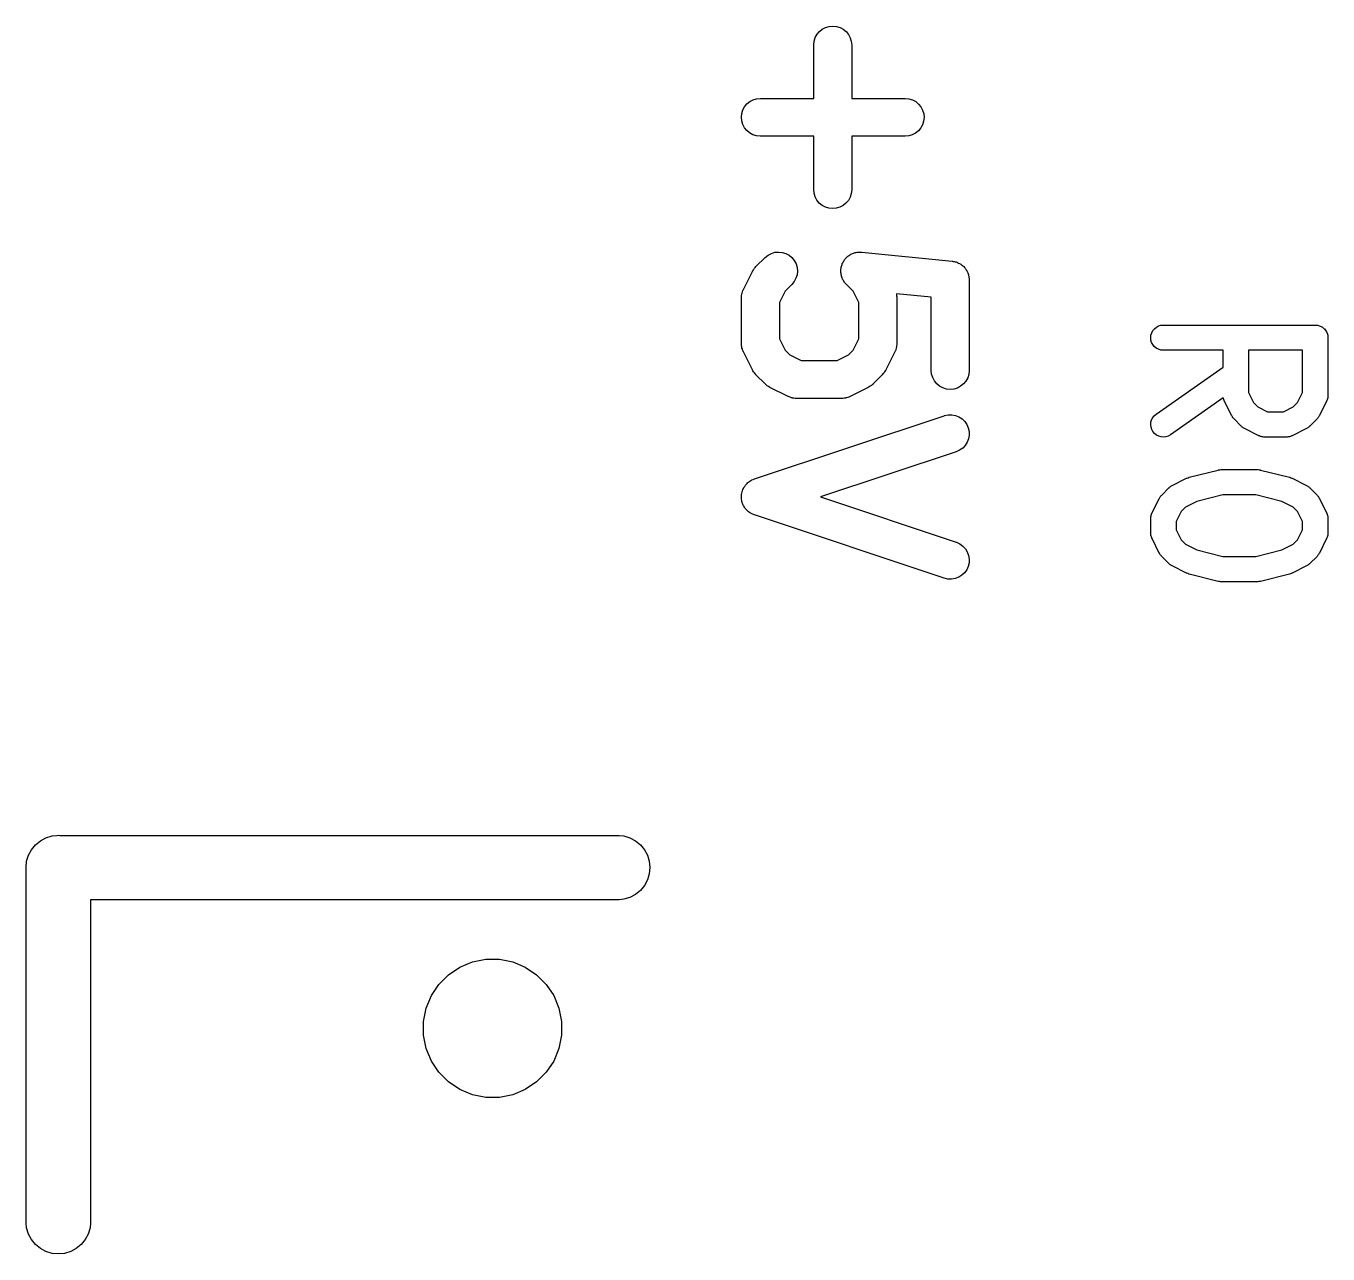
# Model space of a CAD drawing. Extents: x 75.1 to 163.4, y -88.1 to -68.5.
# Drawn here: x 75.63 to 80.77, y -73.92 to -69.06 of the extents above; entities that cross this region are included whole.
import ezdxf

# ---------------------------------------------------------------- set-up
doc = ezdxf.new("R2010")
doc.units = 0
doc.layers.add('BLACK', color=7, linetype='CONTINUOUS')

msp = doc.modelspace()

# ---------------------------------------------------------------- linework, layer by layer
at = {"layer": 'BLACK', "linetype": 'CONTINUOUS'}
for p, q in [((78.7401, -69.1241), (78.7445, -69.1102)), ((78.7445, -69.1102), (78.7515, -69.0973)), ((78.7515, -69.0973), (78.761, -69.0861)), ((78.761, -69.0861), (78.7724, -69.077)), ((78.7724, -69.077), (78.7853, -69.0702)), ((78.7853, -69.0702), (78.7994, -69.066)), ((78.7994, -69.066), (78.814, -69.0647)), ((78.814, -69.0647), (78.8285, -69.0662)), ((78.8285, -69.0662), (78.8425, -69.0706)), ((78.8425, -69.0706), (78.8554, -69.0775)), ((78.8554, -69.0775), (78.8666, -69.0869)), ((78.8666, -69.0869), (78.8759, -69.0982)), ((78.8759, -69.0982), (78.8828, -69.1111)), ((78.8828, -69.1111), (78.887, -69.1251)), ((78.7384, -69.1387), (78.7401, -69.1241)), ((78.7384, -69.1397), (78.7384, -69.1387)), ((78.7384, -69.3504), (78.7384, -69.1397)), ((78.887, -69.1251), (78.8884, -69.1397)), ((78.8884, -69.1397), (78.8884, -69.3504)), ((78.4749, -69.3722), (78.4862, -69.363)), ((78.4862, -69.363), (78.4991, -69.3561)), ((78.4991, -69.3561), (78.5131, -69.3519)), ((78.5131, -69.3519), (78.5277, -69.3504)), ((78.5277, -69.3504), (78.7384, -69.3504)), ((78.8884, -69.3504), (79.0991, -69.3504)), ((79.0991, -69.3504), (79.1002, -69.3504)), ((79.1002, -69.3504), (79.1147, -69.3521)), ((79.1147, -69.3521), (79.1287, -69.3565)), ((79.1287, -69.3565), (79.1415, -69.3635)), ((79.1415, -69.3635), (79.1527, -69.373)), ((78.4527, -69.4249), (78.4542, -69.4103)), ((78.4542, -69.4103), (78.4586, -69.3964)), ((78.4586, -69.3964), (78.4655, -69.3835)), ((78.4655, -69.3835), (78.4749, -69.3722)), ((79.1527, -69.373), (79.1619, -69.3844)), ((79.1619, -69.3844), (79.1687, -69.3973)), ((79.1687, -69.3973), (79.1728, -69.4114)), ((79.1728, -69.4114), (79.1741, -69.426)), ((78.454, -69.4395), (78.4527, -69.4249)), ((78.4582, -69.4535), (78.454, -69.4395)), ((78.465, -69.4665), (78.4582, -69.4535)), ((78.4741, -69.4779), (78.465, -69.4665)), ((79.1613, -69.4674), (79.152, -69.4786)), ((79.1683, -69.4545), (79.1613, -69.4674)), ((79.1726, -69.4405), (79.1683, -69.4545)), ((79.1741, -69.426), (79.1726, -69.4405)), ((78.4853, -69.4873), (78.4741, -69.4779)), ((78.4982, -69.4944), (78.4853, -69.4873)), ((78.5121, -69.4988), (78.4982, -69.4944)), ((78.5267, -69.5004), (78.5121, -69.4988)), ((78.5277, -69.5004), (78.5267, -69.5004)), ((78.7384, -69.5004), (78.5277, -69.5004)), ((78.7384, -69.7111), (78.7384, -69.5004)), ((79.0991, -69.5004), (78.8884, -69.5004)), ((78.8884, -69.5004), (78.8884, -69.7111)), ((79.1137, -69.499), (79.0991, -69.5004)), ((79.1277, -69.4948), (79.1137, -69.499)), ((79.1406, -69.4879), (79.1277, -69.4948)), ((79.152, -69.4786), (79.1406, -69.4879)), ((78.7399, -69.7257), (78.7384, -69.7111)), ((78.7441, -69.7397), (78.7399, -69.7257)), ((78.8868, -69.7267), (78.8824, -69.7407)), ((78.8884, -69.7122), (78.8868, -69.7267)), ((78.8884, -69.7111), (78.8884, -69.7122)), ((78.751, -69.7526), (78.7441, -69.7397)), ((78.7602, -69.764), (78.751, -69.7526)), ((78.7715, -69.7733), (78.7602, -69.764)), ((78.7844, -69.7803), (78.7715, -69.7733)), ((78.8545, -69.7739), (78.8415, -69.7807)), ((78.8659, -69.7647), (78.8545, -69.7739)), ((78.8753, -69.7535), (78.8659, -69.7647)), ((78.8824, -69.7407), (78.8753, -69.7535)), ((78.7983, -69.7846), (78.7844, -69.7803)), ((78.8129, -69.7861), (78.7983, -69.7846)), ((78.8275, -69.7848), (78.8129, -69.7861)), ((78.8415, -69.7807), (78.8275, -69.7848)), ((78.5104, -70.0153), (78.5461, -69.9795)), ((78.5461, -69.9795), (78.5469, -69.9788)), ((78.5469, -69.9788), (78.5583, -69.9697)), ((78.5583, -69.9697), (78.5713, -69.9629)), ((78.5713, -69.9629), (78.5853, -69.9588)), ((78.5853, -69.9588), (78.5999, -69.9576)), ((78.5999, -69.9576), (78.6145, -69.9592)), ((78.6145, -69.9592), (78.6284, -69.9635)), ((78.6284, -69.9635), (78.6413, -69.9705)), ((78.6413, -69.9705), (78.6525, -69.9799)), ((78.6525, -69.9799), (78.6618, -69.9913)), ((78.8609, -69.9876), (78.8629, -69.9847)), ((78.8629, -69.9847), (78.8655, -69.982)), ((78.8655, -69.982), (78.8679, -69.9792)), ((78.8679, -69.9792), (78.8707, -69.9769)), ((78.8707, -69.9769), (78.8733, -69.9744)), ((78.8733, -69.9744), (78.8764, -69.9723)), ((78.8764, -69.9723), (78.8793, -69.97)), ((78.8793, -69.97), (78.8825, -69.9683)), ((78.8825, -69.9683), (78.8855, -69.9663)), ((78.8855, -69.9663), (78.8889, -69.9649)), ((78.8889, -69.9649), (78.8922, -69.9631)), ((78.8922, -69.9631), (78.8957, -69.9621)), ((78.8957, -69.9621), (78.899, -69.9607)), ((78.899, -69.9607), (78.9027, -69.96)), ((78.9027, -69.96), (78.9063, -69.9589)), ((78.9063, -69.9589), (78.9099, -69.9586)), ((78.9099, -69.9586), (78.9134, -69.9579)), ((78.9134, -69.9579), (78.9171, -69.9579)), ((78.9171, -69.9579), (78.9208, -69.9576)), ((78.9208, -69.9576), (78.9244, -69.9579)), ((78.9244, -69.9579), (78.928, -69.9579)), ((78.928, -69.9579), (79.2852, -69.9937)), ((78.4606, -70.1062), (78.4963, -70.0347)), ((78.4963, -70.0347), (78.4968, -70.0338)), ((78.4968, -70.0338), (78.4991, -70.0303)), ((78.4991, -70.0303), (78.5011, -70.0266)), ((78.5011, -70.0266), (78.5031, -70.0242)), ((78.5031, -70.0242), (78.5048, -70.0215)), ((78.5048, -70.0215), (78.5077, -70.0185)), ((78.5077, -70.0185), (78.5104, -70.0153)), ((78.6618, -69.9913), (78.6686, -70.0042)), ((78.6686, -70.0042), (78.6728, -70.0183)), ((78.6741, -70.0328), (78.6727, -70.0474)), ((78.6728, -70.0183), (78.6741, -70.0328)), ((78.8456, -70.0318), (78.846, -70.0282)), ((78.8459, -70.0355), (78.8456, -70.0318)), ((78.8459, -70.0392), (78.8459, -70.0355)), ((78.846, -70.0246), (78.8468, -70.0209)), ((78.846, -70.0282), (78.846, -70.0246)), ((78.8468, -70.0209), (78.8472, -70.0172)), ((78.8472, -70.0172), (78.8482, -70.0138)), ((78.8482, -70.0138), (78.849, -70.0103)), ((78.849, -70.0103), (78.8504, -70.0068)), ((78.8504, -70.0068), (78.8515, -70.0033)), ((78.8515, -70.0033), (78.8533, -70.0001)), ((78.8533, -70.0001), (78.8547, -69.9968)), ((78.8547, -69.9968), (78.8568, -69.9937)), ((78.8568, -69.9937), (78.8585, -69.9904)), ((78.8585, -69.9904), (78.8609, -69.9876)), ((79.2852, -69.9937), (79.2862, -69.9938)), ((79.2862, -69.9938), (79.2895, -69.9945)), ((79.2895, -69.9945), (79.2928, -69.9948)), ((79.2928, -69.9948), (79.2966, -69.996)), ((79.2966, -69.996), (79.3005, -69.9968)), ((79.3005, -69.9968), (79.3036, -69.9982)), ((79.3036, -69.9982), (79.3068, -69.9991)), ((79.3068, -69.9991), (79.3103, -70.0011)), ((79.3103, -70.0011), (79.314, -70.0026)), ((79.314, -70.0026), (79.3167, -70.0045)), ((79.3167, -70.0045), (79.3197, -70.0061)), ((79.3197, -70.0061), (79.3227, -70.0087)), ((79.3227, -70.0087), (79.326, -70.0109)), ((79.326, -70.0109), (79.3284, -70.0133)), ((79.3284, -70.0133), (79.3309, -70.0154)), ((79.3309, -70.0154), (79.3335, -70.0185)), ((79.3335, -70.0185), (79.3363, -70.0214)), ((79.3363, -70.0214), (79.3381, -70.0242)), ((79.3381, -70.0242), (79.3402, -70.0268)), ((79.3402, -70.0268), (79.3421, -70.0303)), ((79.3421, -70.0303), (79.3442, -70.0337)), ((79.3442, -70.0337), (79.3455, -70.0368)), ((78.6522, -70.0856), (78.6251, -70.1127)), ((78.6615, -70.0743), (78.6522, -70.0856)), ((78.6684, -70.0614), (78.6615, -70.0743)), ((78.6727, -70.0474), (78.6684, -70.0614)), ((78.8465, -70.0428), (78.8459, -70.0392)), ((78.8469, -70.0464), (78.8465, -70.0428)), ((78.8479, -70.05), (78.8469, -70.0464)), ((78.8486, -70.0536), (78.8479, -70.05)), ((78.8499, -70.0569), (78.8486, -70.0536)), ((78.8509, -70.0604), (78.8499, -70.0569)), ((78.8527, -70.0637), (78.8509, -70.0604)), ((78.854, -70.0672), (78.8527, -70.0637)), ((78.856, -70.0702), (78.854, -70.0672)), ((78.8577, -70.0734), (78.856, -70.0702)), ((78.86, -70.0763), (78.8577, -70.0734)), ((78.862, -70.0795), (78.86, -70.0763)), ((78.8645, -70.082), (78.862, -70.0795)), ((78.8668, -70.0849), (78.8645, -70.082)), ((78.8675, -70.0856), (78.8668, -70.0849)), ((78.8946, -70.1127), (78.8675, -70.0856)), ((79.3455, -70.0368), (79.3471, -70.0397)), ((79.3471, -70.0397), (79.3482, -70.0435)), ((79.3482, -70.0435), (79.3497, -70.0472)), ((79.3497, -70.0472), (79.3503, -70.0505)), ((79.3503, -70.0505), (79.3513, -70.0537)), ((79.3513, -70.0537), (79.3517, -70.0577)), ((79.3517, -70.0577), (79.3524, -70.0616)), ((79.3524, -70.0616), (79.3524, -70.065)), ((79.3524, -70.065), (79.3527, -70.0683)), ((79.3527, -70.0683), (79.3527, -70.4254)), ((78.4527, -70.1387), (78.453, -70.1365)), ((78.4527, -70.1397), (78.4527, -70.1387)), ((78.4529, -70.1343), (78.4538, -70.1292)), ((78.453, -70.1365), (78.4529, -70.1343)), ((78.4538, -70.1292), (78.4544, -70.1241)), ((78.4544, -70.1241), (78.455, -70.122)), ((78.455, -70.122), (78.4554, -70.1198)), ((78.4554, -70.1198), (78.4572, -70.115)), ((78.4572, -70.115), (78.4588, -70.1102)), ((78.4588, -70.1102), (78.4598, -70.1082)), ((78.4598, -70.1082), (78.4606, -70.1062)), ((78.6251, -70.1127), (78.6027, -70.1574)), ((78.917, -70.1574), (78.8946, -70.1127)), ((79.2027, -70.1362), (79.0648, -70.1224)), ((79.0648, -70.1224), (79.0649, -70.123)), ((79.0649, -70.123), (79.0656, -70.1251)), ((79.0656, -70.1251), (79.0661, -70.1303)), ((79.0661, -70.1303), (79.0669, -70.1353)), ((79.0669, -70.1353), (79.0668, -70.1375)), ((79.0668, -70.1375), (79.067, -70.1397)), ((79.2027, -70.4254), (79.2027, -70.1362)), ((78.4527, -70.3183), (78.4527, -70.1397)), ((78.6027, -70.1574), (78.6027, -70.3006)), ((78.917, -70.3006), (78.917, -70.1574)), ((79.067, -70.1397), (79.067, -70.3183)), ((80.0696, -70.2958), (80.0706, -70.2861)), ((80.0706, -70.2861), (80.0735, -70.2768)), ((80.0735, -70.2768), (80.0781, -70.2682)), ((80.0781, -70.2682), (80.0843, -70.2607)), ((80.0843, -70.2607), (80.0919, -70.2545)), ((80.0919, -70.2545), (80.1005, -70.2499)), ((80.1005, -70.2499), (80.1099, -70.2471)), ((80.1099, -70.2471), (80.1196, -70.2461)), ((80.1196, -70.2461), (80.7196, -70.2461)), ((80.7196, -70.2461), (80.7199, -70.2461)), ((80.7199, -70.2461), (80.7199, -70.2461)), ((80.7199, -70.2461), (80.7199, -70.2461)), ((80.7199, -70.2461), (80.7203, -70.2461)), ((80.7203, -70.2461), (80.7249, -70.2467)), ((80.7249, -70.2467), (80.7296, -70.2472)), ((80.7296, -70.2472), (80.7298, -70.2472)), ((80.7298, -70.2472), (80.73, -70.2472)), ((80.73, -70.2472), (80.7344, -70.2487)), ((80.7344, -70.2487), (80.7389, -70.25)), ((80.7389, -70.25), (80.7391, -70.2501)), ((80.7391, -70.2501), (80.7393, -70.2502)), ((80.7393, -70.2502), (80.7434, -70.2525)), ((80.7434, -70.2525), (80.7475, -70.2547)), ((80.7475, -70.2547), (80.7477, -70.2548)), ((80.7477, -70.2548), (80.7478, -70.2549)), ((80.7478, -70.2549), (80.7514, -70.2579)), ((80.7514, -70.2579), (80.755, -70.2609)), ((80.755, -70.2609), (80.7552, -70.261)), ((80.7552, -70.261), (80.7553, -70.2612)), ((80.7553, -70.2612), (80.7582, -70.2647)), ((80.7582, -70.2647), (80.7612, -70.2685)), ((80.7612, -70.2685), (80.7613, -70.2686)), ((80.7613, -70.2686), (80.7614, -70.2688)), ((80.7614, -70.2688), (80.7636, -70.2729)), ((80.7636, -70.2729), (80.7658, -70.2771)), ((80.7658, -70.2771), (80.7658, -70.2773)), ((80.7658, -70.2773), (80.7659, -70.2774)), ((80.7659, -70.2774), (80.7672, -70.2819)), ((80.7672, -70.2819), (80.7686, -70.2864)), ((80.7686, -70.2864), (80.7686, -70.2866)), ((80.7686, -70.2866), (80.7687, -70.2868)), ((80.7687, -70.2868), (80.7691, -70.2914)), ((80.7691, -70.2914), (80.7696, -70.2961)), ((78.4529, -70.3205), (78.4527, -70.3183)), ((78.4528, -70.3227), (78.4529, -70.3205)), ((78.4536, -70.3278), (78.4528, -70.3227)), ((78.4541, -70.3329), (78.4536, -70.3278)), ((78.4548, -70.335), (78.4541, -70.3329)), ((78.4551, -70.3371), (78.4548, -70.335)), ((78.4569, -70.342), (78.4551, -70.3371)), ((78.4584, -70.3469), (78.4569, -70.342)), ((78.6027, -70.3006), (78.6251, -70.3453)), ((78.8946, -70.3453), (78.917, -70.3006)), ((79.0625, -70.343), (79.0609, -70.3478)), ((79.0643, -70.3382), (79.0625, -70.343)), ((79.0647, -70.336), (79.0643, -70.3382)), ((79.0654, -70.3339), (79.0647, -70.336)), ((79.0659, -70.3288), (79.0654, -70.3339)), ((79.0668, -70.3237), (79.0659, -70.3288)), ((79.067, -70.3193), (79.0667, -70.3215)), ((79.0667, -70.3215), (79.0668, -70.3237)), ((79.067, -70.3183), (79.067, -70.3193)), ((80.0705, -70.3055), (80.0696, -70.2958)), ((80.0732, -70.3149), (80.0705, -70.3055)), ((80.0777, -70.3235), (80.0732, -70.3149)), ((80.0838, -70.3311), (80.0777, -70.3235)), ((80.0913, -70.3374), (80.0838, -70.3311)), ((80.0999, -70.3421), (80.0913, -70.3374)), ((80.1092, -70.345), (80.0999, -70.3421)), ((80.1189, -70.3461), (80.1092, -70.345)), ((80.7696, -70.2961), (80.7696, -70.5247)), ((78.4594, -70.3488), (78.4584, -70.3469)), ((78.4602, -70.3509), (78.4594, -70.3488)), ((78.4606, -70.3518), (78.4602, -70.3509)), ((78.4963, -70.4233), (78.4606, -70.3518)), ((78.6251, -70.3453), (78.6436, -70.3638)), ((78.6436, -70.3638), (78.6883, -70.3861)), ((78.6883, -70.3861), (78.8314, -70.3861)), ((78.8314, -70.3861), (78.8761, -70.3638)), ((78.8761, -70.3638), (78.8946, -70.3453)), ((79.0591, -70.3518), (79.0234, -70.4233)), ((79.0599, -70.3498), (79.0591, -70.3518)), ((79.0609, -70.3478), (79.0599, -70.3498)), ((80.1196, -70.3461), (80.1189, -70.3461)), ((80.3553, -70.3461), (80.1196, -70.3461)), ((80.3553, -70.413), (80.3553, -70.3461)), ((80.4553, -70.3461), (80.4553, -70.5129)), ((80.6696, -70.3461), (80.4553, -70.3461)), ((80.6696, -70.5129), (80.6696, -70.3461)), ((78.4986, -70.4268), (78.4963, -70.4233)), ((78.5005, -70.4306), (78.4986, -70.4268)), ((78.5025, -70.433), (78.5005, -70.4306)), ((78.5041, -70.4356), (78.5025, -70.433)), ((78.507, -70.4387), (78.5041, -70.4356)), ((78.5097, -70.442), (78.507, -70.4387)), ((78.5104, -70.4427), (78.5097, -70.442)), ((78.5461, -70.4785), (78.5104, -70.4427)), ((79.0093, -70.4427), (78.9736, -70.4785)), ((79.012, -70.4395), (79.0093, -70.4427)), ((79.0149, -70.4365), (79.012, -70.4395)), ((79.0166, -70.4339), (79.0149, -70.4365)), ((79.0186, -70.4314), (79.0166, -70.4339)), ((79.0206, -70.4277), (79.0186, -70.4314)), ((79.0229, -70.4242), (79.0206, -70.4277)), ((79.0234, -70.4233), (79.0229, -70.4242)), ((79.2041, -70.44), (79.2027, -70.4254)), ((79.2084, -70.454), (79.2041, -70.44)), ((79.3511, -70.441), (79.3466, -70.455)), ((79.3527, -70.4265), (79.3511, -70.441)), ((79.3527, -70.4254), (79.3527, -70.4265)), ((80.0909, -70.598), (80.3553, -70.413)), ((78.5494, -70.4811), (78.5461, -70.4785)), ((78.5524, -70.4841), (78.5494, -70.4811)), ((78.555, -70.4858), (78.5524, -70.4841)), ((78.5574, -70.4878), (78.555, -70.4858)), ((78.5611, -70.4897), (78.5574, -70.4878)), ((78.5647, -70.492), (78.5611, -70.4897)), ((78.5656, -70.4925), (78.5647, -70.492)), ((78.637, -70.5282), (78.5656, -70.4925)), ((78.9541, -70.4925), (78.8827, -70.5282)), ((78.9577, -70.4903), (78.9541, -70.4925)), ((78.9614, -70.4883), (78.9577, -70.4903)), ((78.9639, -70.4864), (78.9614, -70.4883)), ((78.9665, -70.4847), (78.9639, -70.4864)), ((78.9696, -70.4818), (78.9665, -70.4847)), ((78.9729, -70.4792), (78.9696, -70.4818)), ((78.9736, -70.4785), (78.9729, -70.4792)), ((79.2152, -70.4669), (79.2084, -70.454)), ((79.2245, -70.4783), (79.2152, -70.4669)), ((79.2358, -70.4876), (79.2245, -70.4783)), ((79.2486, -70.4946), (79.2358, -70.4876)), ((79.2626, -70.4989), (79.2486, -70.4946)), ((79.2772, -70.5004), (79.2626, -70.4989)), ((79.2918, -70.4991), (79.2772, -70.5004)), ((79.3058, -70.495), (79.2918, -70.4991)), ((79.3188, -70.4882), (79.3058, -70.495)), ((79.3302, -70.479), (79.3188, -70.4882)), ((79.3396, -70.4678), (79.3302, -70.479)), ((79.3466, -70.455), (79.3396, -70.4678)), ((78.6391, -70.529), (78.637, -70.5282)), ((78.641, -70.5301), (78.6391, -70.529)), ((78.6459, -70.5316), (78.641, -70.5301)), ((78.6507, -70.5335), (78.6459, -70.5316)), ((78.6529, -70.5338), (78.6507, -70.5335)), ((78.655, -70.5345), (78.6529, -70.5338)), ((78.6601, -70.5351), (78.655, -70.5345)), ((78.6651, -70.5359), (78.6601, -70.5351)), ((78.6673, -70.5359), (78.6651, -70.5359)), ((78.6695, -70.5361), (78.6673, -70.5359)), ((78.6706, -70.5361), (78.6695, -70.5361)), ((78.8491, -70.5361), (78.6706, -70.5361)), ((78.8513, -70.5359), (78.8491, -70.5361)), ((78.8535, -70.536), (78.8513, -70.5359)), ((78.8586, -70.5352), (78.8535, -70.536)), ((78.8637, -70.5347), (78.8586, -70.5352)), ((78.8658, -70.5341), (78.8637, -70.5347)), ((78.868, -70.5337), (78.8658, -70.5341)), ((78.8728, -70.532), (78.868, -70.5337)), ((78.8777, -70.5305), (78.8728, -70.532)), ((78.8797, -70.5294), (78.8777, -70.5305)), ((78.8817, -70.5287), (78.8797, -70.5294)), ((78.8827, -70.5282), (78.8817, -70.5287)), ((80.3562, -70.5344), (80.1482, -70.68)), ((80.3567, -70.5358), (80.3562, -70.5344)), ((80.3562, -70.5344), (80.3562, -70.5344)), ((80.3569, -70.5373), (80.3567, -70.5358)), ((80.3581, -70.5405), (80.3569, -70.5373)), ((80.3591, -70.5438), (80.3581, -70.5405)), ((80.3597, -70.5451), (80.3591, -70.5438)), ((80.3603, -70.5464), (80.3597, -70.5451)), ((80.3606, -70.5471), (80.3603, -70.5464)), ((80.3891, -70.6042), (80.3606, -70.5471)), ((80.4553, -70.5129), (80.4749, -70.5522)), ((80.6499, -70.5522), (80.6696, -70.5129)), ((80.7643, -70.5471), (80.7357, -70.6042)), ((80.7648, -70.5457), (80.7643, -70.5471)), ((80.7655, -70.5444), (80.7648, -70.5457)), ((80.7666, -70.5412), (80.7655, -70.5444)), ((80.7678, -70.538), (80.7666, -70.5412)), ((80.768, -70.5365), (80.7678, -70.538)), ((80.7685, -70.5351), (80.768, -70.5365)), ((80.7689, -70.5317), (80.7685, -70.5351)), ((80.7694, -70.5283), (80.7689, -70.5317)), ((80.7696, -70.5254), (80.7694, -70.5269)), ((80.7694, -70.5269), (80.7694, -70.5283)), ((80.7696, -70.5247), (80.7696, -70.5254)), ((79.255, -70.604), (79.2693, -70.6009)), ((79.2693, -70.6009), (79.2839, -70.6007)), ((79.2839, -70.6007), (79.2983, -70.6033)), ((80.0835, -70.6044), (80.0909, -70.598)), ((80.4749, -70.5522), (80.492, -70.5693)), ((80.492, -70.5693), (80.5314, -70.589)), ((80.5314, -70.589), (80.5935, -70.589)), ((80.5935, -70.589), (80.6328, -70.5693)), ((80.6328, -70.5693), (80.6499, -70.5522)), ((78.504, -70.8543), (79.254, -70.6043)), ((79.254, -70.6043), (79.255, -70.604)), ((79.2983, -70.6033), (79.312, -70.6087)), ((79.312, -70.6087), (79.3243, -70.6166)), ((79.3243, -70.6166), (79.3348, -70.6268)), ((79.3348, -70.6268), (79.3432, -70.6388)), ((79.3432, -70.6388), (79.349, -70.6522)), ((79.349, -70.6522), (79.3522, -70.6665)), ((80.0696, -70.6399), (80.0704, -70.6301)), ((80.0707, -70.6496), (80.0696, -70.6399)), ((80.0704, -70.6301), (80.073, -70.6208)), ((80.0737, -70.6589), (80.0707, -70.6496)), ((80.073, -70.6208), (80.0775, -70.6121)), ((80.0775, -70.6121), (80.0835, -70.6044)), ((80.3906, -70.6066), (80.3891, -70.6042)), ((80.3919, -70.6091), (80.3906, -70.6066)), ((80.3932, -70.6107), (80.3919, -70.6091)), ((80.3943, -70.6125), (80.3932, -70.6107)), ((80.3963, -70.6145), (80.3943, -70.6125)), ((80.398, -70.6167), (80.3963, -70.6145)), ((80.3985, -70.6172), (80.398, -70.6167)), ((80.4271, -70.6458), (80.3985, -70.6172)), ((80.4292, -70.6476), (80.4271, -70.6458)), ((80.4313, -70.6495), (80.4292, -70.6476)), ((80.433, -70.6507), (80.4313, -70.6495)), ((80.4346, -70.652), (80.433, -70.6507)), ((80.4371, -70.6533), (80.4346, -70.652)), ((80.4394, -70.6548), (80.4371, -70.6533)), ((80.6872, -70.6537), (80.6848, -70.6551)), ((80.6897, -70.6524), (80.6872, -70.6537)), ((80.6913, -70.6511), (80.6897, -70.6524)), ((80.693, -70.65), (80.6913, -70.6511)), ((80.6951, -70.648), (80.693, -70.65)), ((80.6973, -70.6463), (80.6951, -70.648)), ((80.6978, -70.6458), (80.6973, -70.6463)), ((80.7264, -70.6172), (80.6978, -70.6458)), ((80.7281, -70.615), (80.7264, -70.6172)), ((80.7301, -70.613), (80.7281, -70.615)), ((80.7312, -70.6113), (80.7301, -70.613)), ((80.7325, -70.6097), (80.7312, -70.6113)), ((80.7339, -70.6072), (80.7325, -70.6097)), ((80.7354, -70.6048), (80.7339, -70.6072)), ((80.7357, -70.6042), (80.7354, -70.6048)), ((79.35, -70.6956), (79.3447, -70.7092)), ((79.3525, -70.6811), (79.35, -70.6956)), ((79.3522, -70.6665), (79.3525, -70.6811)), ((80.0784, -70.6674), (80.0737, -70.6589)), ((80.0847, -70.6748), (80.0784, -70.6674)), ((80.0923, -70.6809), (80.0847, -70.6748)), ((80.101, -70.6854), (80.0923, -70.6809)), ((80.1104, -70.6881), (80.101, -70.6854)), ((80.1201, -70.689), (80.1104, -70.6881)), ((80.1298, -70.6879), (80.1201, -70.689)), ((80.1391, -70.685), (80.1298, -70.6879)), ((80.1477, -70.6804), (80.1391, -70.685)), ((80.1482, -70.68), (80.1477, -70.6804)), ((80.4401, -70.6551), (80.4394, -70.6548)), ((80.4972, -70.6837), (80.4401, -70.6551)), ((80.4986, -70.6842), (80.4972, -70.6837)), ((80.4999, -70.685), (80.4986, -70.6842)), ((80.5031, -70.686), (80.4999, -70.685)), ((80.5063, -70.6872), (80.5031, -70.686)), ((80.5078, -70.6875), (80.5063, -70.6872)), ((80.5092, -70.6879), (80.5078, -70.6875)), ((80.5126, -70.6883), (80.5092, -70.6879)), ((80.5159, -70.6889), (80.5126, -70.6883)), ((80.5174, -70.6888), (80.5159, -70.6889)), ((80.5189, -70.689), (80.5174, -70.6888)), ((80.5196, -70.689), (80.5189, -70.689)), ((80.6053, -70.689), (80.5196, -70.689)), ((80.6067, -70.6889), (80.6053, -70.689)), ((80.6082, -70.6889), (80.6067, -70.6889)), ((80.6116, -70.6884), (80.6082, -70.6889)), ((80.615, -70.688), (80.6116, -70.6884)), ((80.6164, -70.6876), (80.615, -70.688)), ((80.6179, -70.6874), (80.6164, -70.6876)), ((80.6211, -70.6862), (80.6179, -70.6874)), ((80.6243, -70.6852), (80.6211, -70.6862)), ((80.6256, -70.6845), (80.6243, -70.6852)), ((80.627, -70.684), (80.6256, -70.6845)), ((80.6276, -70.6837), (80.627, -70.684)), ((80.6848, -70.6551), (80.6276, -70.6837)), ((79.3014, -70.7466), (78.7649, -70.9254)), ((79.3148, -70.7406), (79.3014, -70.7466)), ((79.3268, -70.7322), (79.3148, -70.7406)), ((79.3368, -70.7216), (79.3268, -70.7322)), ((79.3447, -70.7092), (79.3368, -70.7216)), ((78.4906, -70.8602), (78.4926, -70.8594)), ((78.4926, -70.8594), (78.4944, -70.8582)), ((78.4944, -70.8582), (78.4993, -70.8564)), ((78.4993, -70.8564), (78.504, -70.8543)), ((80.1544, -70.88), (80.2115, -70.8514)), ((80.2115, -70.8514), (80.2121, -70.8511)), ((80.2121, -70.8511), (80.2123, -70.851)), ((80.2123, -70.851), (80.2125, -70.8509)), ((80.2125, -70.8509), (80.2169, -70.8493)), ((80.2169, -70.8493), (80.2213, -70.8477)), ((80.2213, -70.8477), (80.2215, -70.8477)), ((80.2215, -70.8477), (80.2217, -70.8476)), ((80.2217, -70.8476), (80.336, -70.8191)), ((80.336, -70.8191), (80.3367, -70.8189)), ((80.3367, -70.8189), (80.3376, -70.8188)), ((80.3376, -70.8188), (80.3384, -70.8185)), ((80.3384, -70.8185), (80.3424, -70.8181)), ((80.3424, -70.8181), (80.3464, -70.8176)), ((80.3464, -70.8176), (80.3473, -70.8177)), ((80.3473, -70.8177), (80.3481, -70.8176)), ((80.3481, -70.8176), (80.491, -70.8176)), ((80.491, -70.8176), (80.4917, -70.8176)), ((80.4917, -70.8176), (80.4926, -70.8177)), ((80.4926, -70.8177), (80.4935, -70.8176)), ((80.4935, -70.8176), (80.4974, -70.8182)), ((80.4974, -70.8182), (80.5014, -70.8187)), ((80.5014, -70.8187), (80.5022, -70.8189)), ((80.5022, -70.8189), (80.5031, -70.8191)), ((80.5031, -70.8191), (80.6174, -70.8476)), ((80.6174, -70.8476), (80.6181, -70.8478)), ((80.6181, -70.8478), (80.6183, -70.8479)), ((80.6183, -70.8479), (80.6185, -70.8479)), ((80.6185, -70.8479), (80.6229, -70.8496)), ((80.6229, -70.8496), (80.6272, -70.8512)), ((80.6272, -70.8512), (80.6274, -70.8513)), ((80.6274, -70.8513), (80.6276, -70.8514)), ((80.6276, -70.8514), (80.6848, -70.88)), ((78.4534, -70.9155), (78.4546, -70.9104)), ((78.4546, -70.9104), (78.4555, -70.9053)), ((78.4555, -70.9053), (78.4562, -70.9033)), ((78.4562, -70.9033), (78.4567, -70.9012)), ((78.4567, -70.9012), (78.4589, -70.8965)), ((78.4589, -70.8965), (78.4607, -70.8917)), ((78.4607, -70.8917), (78.4619, -70.8898)), ((78.4619, -70.8898), (78.4628, -70.8879)), ((78.4628, -70.8879), (78.4658, -70.8837)), ((78.4658, -70.8837), (78.4686, -70.8793)), ((78.4686, -70.8793), (78.4701, -70.8777)), ((78.4701, -70.8777), (78.4713, -70.876)), ((78.4713, -70.876), (78.4751, -70.8724)), ((78.4751, -70.8724), (78.4787, -70.8687)), ((78.4787, -70.8687), (78.4804, -70.8674)), ((78.4804, -70.8674), (78.482, -70.866)), ((78.482, -70.866), (78.4864, -70.8632)), ((78.4864, -70.8632), (78.4906, -70.8602)), ((80.1128, -70.9179), (80.1414, -70.8894)), ((80.1414, -70.8894), (80.1419, -70.8889)), ((80.1419, -70.8889), (80.1441, -70.8871)), ((80.1441, -70.8871), (80.1461, -70.8852)), ((80.1461, -70.8852), (80.1479, -70.8841)), ((80.1479, -70.8841), (80.1495, -70.8828)), ((80.1495, -70.8828), (80.152, -70.8815)), ((80.152, -70.8815), (80.1544, -70.88)), ((80.6848, -70.88), (80.6854, -70.8803)), ((80.6854, -70.8803), (80.6878, -70.8818)), ((80.6878, -70.8818), (80.6902, -70.8832)), ((80.6902, -70.8832), (80.6919, -70.8845)), ((80.6919, -70.8845), (80.6936, -70.8856)), ((80.6936, -70.8856), (80.6956, -70.8876)), ((80.6956, -70.8876), (80.6978, -70.8894)), ((80.6978, -70.8894), (80.7264, -70.9179)), ((78.4529, -70.9197), (78.4533, -70.9176)), ((78.453, -70.9249), (78.4529, -70.9197)), ((78.4529, -70.9301), (78.453, -70.9249)), ((78.4532, -70.9322), (78.4529, -70.9301)), ((78.4532, -70.9344), (78.4532, -70.9322)), ((78.4544, -70.9394), (78.4532, -70.9344)), ((78.4533, -70.9176), (78.4534, -70.9155)), ((78.4552, -70.9445), (78.4544, -70.9394)), ((78.4559, -70.9466), (78.4552, -70.9445)), ((78.4564, -70.9486), (78.4559, -70.9466)), ((78.4585, -70.9534), (78.4564, -70.9486)), ((78.4603, -70.9583), (78.4585, -70.9534)), ((78.4614, -70.9601), (78.4603, -70.9583)), ((78.4623, -70.9621), (78.4614, -70.9601)), ((78.4652, -70.9663), (78.4623, -70.9621)), ((78.7649, -70.9254), (79.3014, -71.1043)), ((80.0748, -70.9881), (80.1034, -70.9309)), ((80.1034, -70.9309), (80.1037, -70.9303)), ((80.1037, -70.9303), (80.1053, -70.9279)), ((80.1053, -70.9279), (80.1066, -70.9255)), ((80.1066, -70.9255), (80.1079, -70.9239)), ((80.1079, -70.9239), (80.109, -70.9221)), ((80.109, -70.9221), (80.111, -70.9201)), ((80.111, -70.9201), (80.1128, -70.9179)), ((80.2513, -70.9433), (80.2063, -70.9658)), ((80.3543, -70.9176), (80.2513, -70.9433)), ((80.4848, -70.9176), (80.3543, -70.9176)), ((80.5878, -70.9433), (80.4848, -70.9176)), ((80.6328, -70.9658), (80.5878, -70.9433)), ((80.7264, -70.9179), (80.7268, -70.9184)), ((80.7268, -70.9184), (80.7286, -70.9206)), ((80.7286, -70.9206), (80.7305, -70.9227)), ((80.7305, -70.9227), (80.7316, -70.9244)), ((80.7316, -70.9244), (80.7329, -70.9261)), ((80.7329, -70.9261), (80.7342, -70.9285)), ((80.7342, -70.9285), (80.7357, -70.9309)), ((80.7357, -70.9309), (80.7643, -70.9881)), ((78.4679, -70.9707), (78.4652, -70.9663)), ((78.4694, -70.9723), (78.4679, -70.9707)), ((78.4706, -70.9741), (78.4694, -70.9723)), ((78.4744, -70.9777), (78.4706, -70.9741)), ((78.4779, -70.9815), (78.4744, -70.9777)), ((78.4796, -70.9827), (78.4779, -70.9815)), ((78.4812, -70.9842), (78.4796, -70.9827)), ((78.4855, -70.987), (78.4812, -70.9842)), ((78.4897, -70.9901), (78.4855, -70.987)), ((78.4917, -70.991), (78.4897, -70.9901)), ((78.4935, -70.9922), (78.4917, -70.991)), ((78.4983, -70.9941), (78.4935, -70.9922)), ((78.503, -70.9962), (78.4983, -70.9941)), ((78.504, -70.9966), (78.503, -70.9962)), ((79.254, -71.2466), (78.504, -70.9966)), ((80.0696, -71.0097), (80.0697, -71.0083)), ((80.0696, -71.0104), (80.0696, -71.0097)), ((80.0696, -71.0676), (80.0696, -71.0104)), ((80.0697, -71.0068), (80.0703, -71.0034)), ((80.0697, -71.0083), (80.0697, -71.0068)), ((80.0703, -71.0034), (80.0707, -71)), ((80.0707, -71), (80.0711, -70.9986)), ((80.0711, -70.9986), (80.0714, -70.9972)), ((80.0714, -70.9972), (80.0726, -70.994)), ((80.0726, -70.994), (80.0736, -70.9907)), ((80.0736, -70.9907), (80.0743, -70.9894)), ((80.0743, -70.9894), (80.0748, -70.9881)), ((80.1892, -70.9829), (80.1696, -71.0222)), ((80.2063, -70.9658), (80.1892, -70.9829)), ((80.6499, -70.9829), (80.6328, -70.9658)), ((80.6696, -71.0222), (80.6499, -70.9829)), ((80.7643, -70.9881), (80.7646, -70.9887)), ((80.7646, -70.9887), (80.7651, -70.9901)), ((80.7651, -70.9901), (80.7658, -70.9914)), ((80.7658, -70.9914), (80.7668, -70.9947)), ((80.7668, -70.9947), (80.768, -70.9979)), ((80.768, -70.9979), (80.7682, -70.9993)), ((80.7682, -70.9993), (80.7686, -71.0007)), ((80.7686, -71.0007), (80.769, -71.0041)), ((80.769, -71.0041), (80.7695, -71.0075)), ((80.7695, -71.0075), (80.7694, -71.009)), ((80.7694, -71.009), (80.7696, -71.0104)), ((80.7696, -71.0104), (80.7696, -71.0676)), ((80.1696, -71.0222), (80.1696, -71.0558)), ((80.1696, -71.0558), (80.1892, -71.0951)), ((80.6499, -71.0951), (80.6696, -71.0558)), ((80.6696, -71.0558), (80.6696, -71.0222)), ((79.3014, -71.1043), (79.3024, -71.1046)), ((79.3024, -71.1046), (79.3157, -71.1108)), ((79.3157, -71.1108), (79.3275, -71.1194)), ((80.0697, -71.069), (80.0696, -71.0676)), ((80.0697, -71.0705), (80.0697, -71.069)), ((80.0702, -71.0739), (80.0697, -71.0705)), ((80.0705, -71.0773), (80.0702, -71.0739)), ((80.0709, -71.0787), (80.0705, -71.0773)), ((80.0712, -71.0801), (80.0709, -71.0787)), ((80.0724, -71.0833), (80.0712, -71.0801)), ((80.0733, -71.0866), (80.0724, -71.0833)), ((80.074, -71.0879), (80.0733, -71.0866)), ((80.0745, -71.0893), (80.074, -71.0879)), ((80.0748, -71.0899), (80.0745, -71.0893)), ((80.1034, -71.1471), (80.0748, -71.0899)), ((80.1892, -71.0951), (80.2063, -71.1122)), ((80.2063, -71.1122), (80.2513, -71.1347)), ((80.5878, -71.1347), (80.6328, -71.1122)), ((80.6328, -71.1122), (80.6499, -71.0951)), ((80.7643, -71.0899), (80.7357, -71.1471)), ((80.7648, -71.0886), (80.7643, -71.0899)), ((80.7655, -71.0873), (80.7648, -71.0886)), ((80.7666, -71.084), (80.7655, -71.0873)), ((80.7678, -71.0808), (80.7666, -71.084)), ((80.768, -71.0794), (80.7678, -71.0808)), ((80.7685, -71.078), (80.768, -71.0794)), ((80.7689, -71.0746), (80.7685, -71.078)), ((80.7694, -71.0712), (80.7689, -71.0746)), ((80.7696, -71.0683), (80.7694, -71.0697)), ((80.7694, -71.0697), (80.7694, -71.0712)), ((80.7696, -71.0676), (80.7696, -71.0683)), ((79.3275, -71.1194), (79.3375, -71.1301)), ((79.3375, -71.1301), (79.3451, -71.1426)), ((79.3451, -71.1426), (79.3502, -71.1563)), ((79.3502, -71.1563), (79.3526, -71.1708)), ((80.1049, -71.1495), (80.1034, -71.1471)), ((80.1062, -71.1519), (80.1049, -71.1495)), ((80.1075, -71.1536), (80.1062, -71.1519)), ((80.1086, -71.1553), (80.1075, -71.1536)), ((80.1106, -71.1574), (80.1086, -71.1553)), ((80.1123, -71.1596), (80.1106, -71.1574)), ((80.1128, -71.1601), (80.1123, -71.1596)), ((80.1414, -71.1886), (80.1128, -71.1601)), ((80.2513, -71.1347), (80.3543, -71.1604)), ((80.3543, -71.1604), (80.4848, -71.1604)), ((80.4848, -71.1604), (80.5878, -71.1347)), ((80.7264, -71.1601), (80.6978, -71.1886)), ((80.7281, -71.1579), (80.7264, -71.1601)), ((80.7301, -71.1559), (80.7281, -71.1579)), ((80.7312, -71.1541), (80.7301, -71.1559)), ((80.7325, -71.1525), (80.7312, -71.1541)), ((80.7339, -71.15), (80.7325, -71.1525)), ((80.7354, -71.1477), (80.7339, -71.15)), ((80.7357, -71.1471), (80.7354, -71.1477)), ((79.3426, -71.213), (79.3341, -71.2249)), ((79.3487, -71.1996), (79.3426, -71.213)), ((79.352, -71.1854), (79.3487, -71.1996)), ((79.3526, -71.1708), (79.352, -71.1854)), ((80.1435, -71.1904), (80.1414, -71.1886)), ((80.1455, -71.1924), (80.1435, -71.1904)), ((80.1473, -71.1935), (80.1455, -71.1924)), ((80.1489, -71.1948), (80.1473, -71.1935)), ((80.1514, -71.1962), (80.1489, -71.1948)), ((80.1537, -71.1977), (80.1514, -71.1962)), ((80.1544, -71.198), (80.1537, -71.1977)), ((80.2115, -71.2266), (80.1544, -71.198)), ((80.6848, -71.198), (80.6276, -71.2266)), ((80.6872, -71.1965), (80.6848, -71.198)), ((80.6897, -71.1952), (80.6872, -71.1965)), ((80.6913, -71.1939), (80.6897, -71.1952)), ((80.693, -71.1928), (80.6913, -71.1939)), ((80.6951, -71.1909), (80.693, -71.1928)), ((80.6973, -71.1891), (80.6951, -71.1909)), ((80.6978, -71.1886), (80.6973, -71.1891)), ((79.2683, -71.2498), (79.254, -71.2466)), ((79.2829, -71.2502), (79.2683, -71.2498)), ((79.2973, -71.2478), (79.2829, -71.2502)), ((79.311, -71.2426), (79.2973, -71.2478)), ((79.3234, -71.2349), (79.311, -71.2426)), ((79.3341, -71.2249), (79.3234, -71.2349)), ((80.2117, -71.2267), (80.2115, -71.2266)), ((80.2119, -71.2268), (80.2117, -71.2267)), ((80.2162, -71.2284), (80.2119, -71.2268)), ((80.2206, -71.2301), (80.2162, -71.2284)), ((80.2208, -71.2301), (80.2206, -71.2301)), ((80.2211, -71.2302), (80.2208, -71.2301)), ((80.2217, -71.2304), (80.2211, -71.2302)), ((80.336, -71.2589), (80.2217, -71.2304)), ((80.3369, -71.2591), (80.336, -71.2589)), ((80.3377, -71.2593), (80.3369, -71.2591)), ((80.3417, -71.2598), (80.3377, -71.2593)), ((80.3457, -71.2604), (80.3417, -71.2598)), ((80.3466, -71.2603), (80.3457, -71.2604)), ((80.3474, -71.2604), (80.3466, -71.2603)), ((80.3481, -71.2604), (80.3474, -71.2604)), ((80.491, -71.2604), (80.3481, -71.2604)), ((80.4919, -71.2603), (80.491, -71.2604)), ((80.4928, -71.2604), (80.4919, -71.2603)), ((80.4967, -71.2599), (80.4928, -71.2604)), ((80.5007, -71.2595), (80.4967, -71.2599)), ((80.5016, -71.2592), (80.5007, -71.2595)), ((80.5024, -71.2591), (80.5016, -71.2592)), ((80.5031, -71.2589), (80.5024, -71.2591)), ((80.6174, -71.2304), (80.5031, -71.2589)), ((80.6176, -71.2303), (80.6174, -71.2304)), ((80.6179, -71.2302), (80.6176, -71.2303)), ((80.6222, -71.2287), (80.6179, -71.2302)), ((80.6266, -71.2271), (80.6222, -71.2287)), ((80.6268, -71.227), (80.6266, -71.2271)), ((80.627, -71.2269), (80.6268, -71.227)), ((80.6276, -71.2266), (80.627, -71.2269)), ((75.6648, -72.2998), (75.6841, -72.2839)), ((75.6841, -72.2839), (75.7062, -72.2721)), ((75.7062, -72.2721), (75.7301, -72.2648)), ((75.7301, -72.2648), (75.7488, -72.263)), ((75.7488, -72.263), (75.755, -72.2624)), ((75.755, -72.2624), (75.7612, -72.263)), ((75.7612, -72.263), (77.9702, -72.263)), ((77.9702, -72.263), (77.9889, -72.2648)), ((77.9889, -72.2648), (78.0128, -72.2721)), ((78.0128, -72.2721), (78.0349, -72.2839)), ((78.0349, -72.2839), (78.0542, -72.2998)), ((75.6298, -72.3651), (75.6371, -72.3412)), ((75.6371, -72.3412), (75.6489, -72.3191)), ((75.6489, -72.3191), (75.6648, -72.2998)), ((78.0542, -72.2998), (78.0701, -72.3191)), ((78.0701, -72.3191), (78.0819, -72.3412)), ((78.0819, -72.3412), (78.0892, -72.3651)), ((75.6274, -72.39), (75.6298, -72.3651)), ((75.628, -72.3962), (75.6274, -72.39)), ((75.628, -73.7952), (75.628, -72.3962)), ((78.0892, -72.3651), (78.0916, -72.39)), ((78.0916, -72.39), (78.0892, -72.4149)), ((78.0819, -72.4388), (78.0701, -72.4609)), ((78.0892, -72.4149), (78.0819, -72.4388)), ((78.0349, -72.4961), (78.0128, -72.5079)), ((78.0542, -72.4802), (78.0349, -72.4961)), ((78.0701, -72.4609), (78.0542, -72.4802)), ((77.9702, -72.517), (75.882, -72.517)), ((75.882, -72.517), (75.882, -73.7952)), ((77.9889, -72.5152), (77.9702, -72.517)), ((78.0128, -72.5079), (77.9889, -72.5152)), ((77.3905, -72.7628), (77.4431, -72.7523)), ((77.4431, -72.7523), (77.4969, -72.7523)), ((77.4969, -72.7523), (77.5495, -72.7628)), ((77.2582, -72.8512), (77.2962, -72.8132)), ((77.2962, -72.8132), (77.3408, -72.7834)), ((77.3408, -72.7834), (77.3905, -72.7628)), ((77.5495, -72.7628), (77.5992, -72.7834)), ((77.5992, -72.7834), (77.6438, -72.8132)), ((77.6438, -72.8132), (77.6818, -72.8512)), ((77.2284, -72.8958), (77.2582, -72.8512)), ((77.6818, -72.8512), (77.7116, -72.8958)), ((77.2078, -72.9455), (77.2284, -72.8958)), ((77.7116, -72.8958), (77.7322, -72.9455)), ((77.1973, -72.9981), (77.2078, -72.9455)), ((77.7322, -72.9455), (77.7427, -72.9981)), ((77.1973, -73.0519), (77.1973, -72.9981)), ((77.7427, -72.9981), (77.7427, -73.0519)), ((77.2078, -73.1045), (77.1973, -73.0519)), ((77.7427, -73.0519), (77.7322, -73.1045)), ((77.2284, -73.1542), (77.2078, -73.1045)), ((77.7322, -73.1045), (77.7116, -73.1542)), ((77.2582, -73.1988), (77.2284, -73.1542)), ((77.7116, -73.1542), (77.6818, -73.1988)), ((77.2962, -73.2368), (77.2582, -73.1988)), ((77.6818, -73.1988), (77.6438, -73.2368)), ((77.3408, -73.2666), (77.2962, -73.2368)), ((77.3905, -73.2872), (77.3408, -73.2666)), ((77.5992, -73.2666), (77.5495, -73.2872)), ((77.6438, -73.2368), (77.5992, -73.2666)), ((77.4431, -73.2977), (77.3905, -73.2872)), ((77.4969, -73.2977), (77.4431, -73.2977)), ((77.5495, -73.2872), (77.4969, -73.2977)), ((75.6298, -73.8139), (75.628, -73.7952)), ((75.6371, -73.8378), (75.6298, -73.8139)), ((75.6489, -73.8599), (75.6371, -73.8378)), ((75.8729, -73.8378), (75.8611, -73.8599)), ((75.8802, -73.8139), (75.8729, -73.8378)), ((75.882, -73.7952), (75.8802, -73.8139)), ((75.6648, -73.8792), (75.6489, -73.8599)), ((75.6841, -73.8951), (75.6648, -73.8792)), ((75.8452, -73.8792), (75.8259, -73.8951)), ((75.8611, -73.8599), (75.8452, -73.8792)), ((75.7062, -73.9069), (75.6841, -73.8951)), ((75.7301, -73.9142), (75.7062, -73.9069)), ((75.755, -73.9166), (75.7301, -73.9142)), ((75.7799, -73.9142), (75.755, -73.9166)), ((75.8038, -73.9069), (75.7799, -73.9142)), ((75.8259, -73.8951), (75.8038, -73.9069))]:
    msp.add_line(p, q, dxfattribs=at)

doc.saveas('drawing.dxf')
